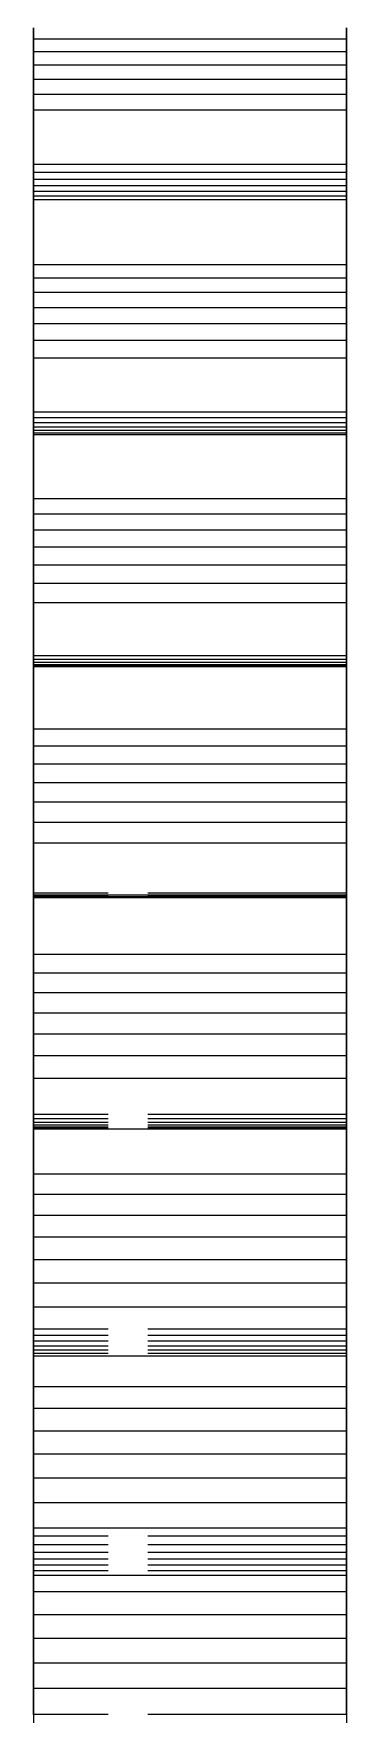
# Model space of a CAD drawing. Header units: millimetres. Extents: x -25 to 154, y -46 to 51.
# Drawn here: x 46 to 48, y -13.27 to -2.54 of the extents above; entities that cross this region are included whole.
import ezdxf

# ---------------------------------------------------------------- set-up
doc = ezdxf.new("R2010")
doc.units = ezdxf.units.MM
doc.linetypes.add('DASHED', pattern=[1.524, 1.27, -0.254])
doc.layers.add('HIDDEN', color=8, linetype='DASHED')
doc.layers.add('VISIBLE', color=7, linetype='CONTINUOUS')

msp = doc.modelspace()

# ---------------------------------------------------------------- linework, layer by layer
at = {"layer": 'HIDDEN'}
for points in [[(45.99936, -2.49843), (45.99936, -2.57241)], [(45.99936, -2.57241), (45.99936, -2.65233)], [(47.99936, -2.57241), (45.99936, -2.57241)], [(47.99936, -2.49843), (47.99936, -2.57241)], [(47.99936, -2.57241), (47.99936, -2.65233)], [(45.99936, -2.65233), (45.99936, -2.73779)], [(47.99936, -2.65233), (45.99936, -2.65233)], [(47.99936, -2.65233), (47.99936, -2.73779)], [(45.99936, -2.73779), (45.99936, -2.82849)], [(47.99936, -2.73779), (45.99936, -2.73779)], [(47.99936, -2.73779), (47.99936, -2.82849)], [(45.99936, -2.82849), (45.99936, -2.92417)], [(47.99936, -2.82849), (45.99936, -2.82849)], [(47.99936, -2.82849), (47.99936, -2.92417)], [(45.99936, -2.92417), (45.99936, -3.02463)], [(47.99936, -2.92417), (45.99936, -2.92417)], [(47.99936, -2.92417), (47.99936, -3.02463)], [(45.99936, -3.02463), (45.99936, -3.37297)], [(47.99936, -3.02463), (45.99936, -3.02463)], [(47.99936, -3.02463), (47.99936, -3.37297)], [(45.99936, -3.37297), (45.99936, -3.42327)], [(47.99936, -3.37297), (45.99936, -3.37297)], [(45.99936, -3.42327), (45.99936, -3.46873)], [(47.99936, -3.42327), (45.99936, -3.42327)], [(47.99936, -3.37297), (47.99936, -3.42327)], [(47.99936, -3.42327), (47.99936, -3.46873)], [(45.99936, -3.46873), (45.99936, -3.50917)], [(47.99936, -3.46873), (45.99936, -3.46873)], [(45.99936, -3.50917), (45.99936, -3.54435)], [(47.99936, -3.50917), (45.99936, -3.50917)], [(47.99936, -3.46873), (47.99936, -3.50917)], [(47.99936, -3.50917), (47.99936, -3.54435)], [(45.99936, -3.54435), (45.99936, -3.57398)], [(47.99936, -3.54435), (45.99936, -3.54435)], [(45.99936, -3.57398), (45.99936, -3.59766)], [(47.99936, -3.57398), (45.99936, -3.57398)], [(45.99936, -3.59766), (45.99936, -4.01159)], [(47.99936, -3.59766), (45.99936, -3.59766)], [(47.99936, -3.54435), (47.99936, -3.57398)], [(47.99936, -3.57398), (47.99936, -3.59766)], [(47.99936, -3.59766), (47.99936, -4.01159)], [(45.99936, -4.01159), (45.99936, -4.09746)], [(47.99936, -4.01159), (45.99936, -4.01159)], [(47.99936, -4.01159), (47.99936, -4.09746)], [(45.99936, -4.09746), (45.99936, -4.1892)], [(47.99936, -4.09746), (45.99936, -4.09746)], [(47.99936, -4.09746), (47.99936, -4.1892)], [(45.99936, -4.1892), (45.99936, -4.28642)], [(47.99936, -4.1892), (45.99936, -4.1892)], [(45.99936, -4.28642), (45.99936, -4.3888)], [(47.99936, -4.28642), (45.99936, -4.28642)], [(47.99936, -4.1892), (47.99936, -4.28642)], [(47.99936, -4.28642), (47.99936, -4.3888)], [(45.99936, -4.3888), (45.99936, -4.4961)], [(47.99936, -4.3888), (45.99936, -4.3888)], [(47.99936, -4.3888), (47.99936, -4.4961)], [(45.99936, -4.4961), (45.99936, -4.60812)], [(47.99936, -4.4961), (45.99936, -4.4961)], [(47.99936, -4.4961), (47.99936, -4.60812)], [(45.99936, -4.60812), (45.99936, -4.95255)], [(47.99936, -4.60812), (45.99936, -4.60812)], [(47.99936, -4.60812), (47.99936, -4.95255)], [(45.99936, -4.95255), (45.99936, -4.9896)], [(47.99936, -4.95255), (45.99936, -4.95255)], [(45.99936, -4.9896), (45.99936, -5.02186)], [(47.99936, -4.9896), (45.99936, -4.9896)], [(45.99936, -5.02186), (45.99936, -5.04914)], [(47.99936, -5.02186), (45.99936, -5.02186)], [(47.99936, -4.95255), (47.99936, -4.9896)], [(47.99936, -4.9896), (47.99936, -5.02186)], [(47.99936, -5.02186), (47.99936, -5.04914)], [(45.99936, -5.04914), (45.99936, -5.07121)], [(47.99936, -5.04914), (45.99936, -5.04914)], [(45.99936, -5.07121), (45.99936, -5.08779)], [(47.99936, -5.07121), (45.99936, -5.07121)], [(45.99936, -5.08779), (45.99936, -5.09849)], [(47.99936, -5.08779), (45.99936, -5.08779)], [(45.99936, -5.09849), (45.99936, -5.50683)], [(47.99936, -5.09849), (45.99936, -5.09849)], [(47.99936, -5.04914), (47.99936, -5.07121)], [(47.99936, -5.07121), (47.99936, -5.08779)], [(47.99936, -5.08779), (47.99936, -5.09849)], [(47.99936, -5.09849), (47.99936, -5.50683)], [(45.99936, -5.50683), (45.99936, -5.60421)], [(47.99936, -5.50683), (45.99936, -5.50683)], [(47.99936, -5.50683), (47.99936, -5.60421)], [(45.99936, -5.60421), (45.99936, -5.70736)], [(47.99936, -5.60421), (45.99936, -5.60421)], [(47.99936, -5.60421), (47.99936, -5.70736)], [(45.99936, -5.70736), (45.99936, -5.81589)], [(47.99936, -5.70736), (45.99936, -5.70736)], [(47.99936, -5.70736), (47.99936, -5.81589)], [(45.99936, -5.81589), (45.99936, -5.9295)], [(47.99936, -5.81589), (45.99936, -5.81589)], [(47.99936, -5.81589), (47.99936, -5.9295)], [(45.99936, -5.9295), (45.99936, -6.04795)], [(47.99936, -5.9295), (45.99936, -5.9295)], [(47.99936, -5.9295), (47.99936, -6.04795)], [(45.99936, -6.04795), (45.99936, -6.17103)], [(47.99936, -6.04795), (45.99936, -6.04795)], [(47.99936, -6.04795), (47.99936, -6.17103)], [(45.99936, -6.17103), (45.99936, -6.51001)], [(47.99936, -6.17103), (45.99936, -6.17103)], [(47.99936, -6.17103), (47.99936, -6.51001)], [(45.99936, -6.51001), (45.99936, -6.53365)], [(47.99936, -6.51001), (45.99936, -6.51001)], [(45.99936, -6.53365), (45.99936, -6.55256)], [(47.99936, -6.53365), (45.99936, -6.53365)], [(47.99936, -6.51001), (47.99936, -6.53365)], [(47.99936, -6.53365), (47.99936, -6.55256)], [(45.99936, -6.55256), (45.99936, -6.56656)], [(47.99936, -6.55256), (45.99936, -6.55256)], [(45.99936, -6.56656), (45.99936, -6.57543)], [(47.99936, -6.56656), (45.99936, -6.56656)], [(45.99936, -6.57543), (45.99936, -6.57888)], [(47.99936, -6.57543), (45.99936, -6.57543)], [(45.99936, -6.57656), (45.99936, -6.57888)], [(45.99936, -6.57888), (45.99936, -6.57656)], [(45.99936, -6.57656), (45.99936, -6.97748)], [(45.99936, -6.57888), (45.99936, -6.57656)], [(47.99936, -6.57656), (45.99936, -6.57656)], [(47.99936, -6.57656), (45.99936, -6.57656)], [(47.99936, -6.57888), (45.99936, -6.57888)], [(47.99936, -6.55256), (47.99936, -6.56656)], [(47.99936, -6.56656), (47.99936, -6.57543)], [(47.99936, -6.57543), (47.99936, -6.57888)], [(47.99936, -6.57656), (47.99936, -6.57888)], [(47.99936, -6.57888), (47.99936, -6.57656)], [(47.99936, -6.57656), (47.99936, -6.97748)], [(47.99936, -6.57888), (47.99936, -6.57656)], [(45.99936, -6.97748), (45.99936, -7.08592)], [(47.99936, -6.97748), (45.99936, -6.97748)], [(47.99936, -6.97748), (47.99936, -7.08592)], [(45.99936, -7.08592), (45.99936, -7.20002)], [(47.99936, -7.08592), (45.99936, -7.08592)], [(47.99936, -7.08592), (47.99936, -7.20002)], [(45.99936, -7.20002), (45.99936, -7.31939)], [(47.99936, -7.20002), (45.99936, -7.20002)], [(47.99936, -7.20002), (47.99936, -7.31939)], [(45.99936, -7.31939), (45.99936, -7.44373)], [(47.99936, -7.31939), (45.99936, -7.31939)], [(47.99936, -7.31939), (47.99936, -7.44373)], [(45.99936, -7.44373), (45.99936, -7.57279)], [(47.99936, -7.44373), (45.99936, -7.44373)], [(47.99936, -7.44373), (47.99936, -7.57279)], [(45.99936, -7.57279), (45.99936, -7.70637)], [(47.99936, -7.57279), (45.99936, -7.57279)], [(47.99936, -7.57279), (47.99936, -7.70637)], [(45.99936, -7.70637), (45.99936, -8.0384)], [(47.99936, -7.70637), (45.99936, -7.70637)], [(47.99936, -7.70637), (47.99936, -8.0384)], [(45.99936, -8.02524), (45.99936, -8.04059)], [(45.99936, -8.05465), (45.99936, -8.02524)], [(45.99936, -8.02524), (45.99936, -8.41697)], [(45.99936, -8.04059), (45.99936, -8.02524)], [(47.99936, -8.02524), (45.99936, -8.02524)], [(47.99936, -8.02524), (45.99936, -8.02524)], [(45.99936, -8.0384), (45.99936, -8.04852)], [(47.99936, -8.0384), (45.99936, -8.0384)], [(45.99936, -8.04059), (45.99936, -8.05027)], [(45.99936, -8.05027), (45.99936, -8.04059)], [(47.99936, -8.04059), (45.99936, -8.04059)], [(47.99936, -8.04059), (45.99936, -8.04059)], [(45.99936, -8.04852), (45.99936, -8.054)], [(47.99936, -8.04852), (45.99936, -8.04852)], [(47.99936, -8.02524), (47.99936, -8.04059)], [(47.99936, -8.05465), (47.99936, -8.02524)], [(47.99936, -8.02524), (47.99936, -8.41697)], [(47.99936, -8.04059), (47.99936, -8.02524)], [(47.99936, -8.0384), (47.99936, -8.04852)], [(47.99936, -8.04059), (47.99936, -8.05027)], [(47.99936, -8.05027), (47.99936, -8.04059)], [(47.99936, -8.04852), (47.99936, -8.054)], [(45.99936, -8.05027), (45.99936, -8.05465)], [(45.99936, -8.05465), (45.99936, -8.05027)], [(47.99936, -8.05027), (45.99936, -8.05027)], [(47.99936, -8.05027), (45.99936, -8.05027)], [(45.99936, -8.054), (45.99936, -8.05465)], [(47.99936, -8.054), (45.99936, -8.054)], [(47.99936, -8.05465), (45.99936, -8.05465)], [(47.99936, -8.05027), (47.99936, -8.05465)], [(47.99936, -8.05465), (47.99936, -8.05027)], [(47.99936, -8.054), (47.99936, -8.05465)], [(45.99936, -8.41697), (45.99936, -8.53599)], [(47.99936, -8.41697), (45.99936, -8.41697)], [(47.99936, -8.41697), (47.99936, -8.53599)], [(45.99936, -8.53599), (45.99936, -8.66054)], [(47.99936, -8.53599), (45.99936, -8.53599)], [(47.99936, -8.53599), (47.99936, -8.66054)], [(45.99936, -8.66054), (45.99936, -8.79021)], [(47.99936, -8.66054), (45.99936, -8.66054)], [(47.99936, -8.66054), (47.99936, -8.79021)], [(45.99936, -8.79021), (45.99936, -8.92471)], [(47.99936, -8.79021), (45.99936, -8.79021)], [(47.99936, -8.79021), (47.99936, -8.92471)], [(45.99936, -8.92471), (45.99936, -9.06381)], [(47.99936, -8.92471), (45.99936, -8.92471)], [(47.99936, -8.92471), (47.99936, -9.06381)], [(45.99936, -9.06381), (45.99936, -9.2073)], [(47.99936, -9.06381), (45.99936, -9.06381)], [(47.99936, -9.06381), (47.99936, -9.2073)], [(45.99936, -9.2073), (45.99936, -9.53088)], [(47.99936, -9.2073), (45.99936, -9.2073)], [(47.99936, -9.2073), (47.99936, -9.53088)], [(45.99936, -9.43809), (45.99936, -9.46639)], [(45.99936, -9.53088), (45.99936, -9.43809)], [(45.99936, -9.43809), (45.99936, -9.81886)], [(45.99936, -9.46639), (45.99936, -9.43809)], [(47.99936, -9.43809), (45.99936, -9.43809)], [(47.99936, -9.43809), (45.99936, -9.43809)], [(47.99936, -9.43809), (47.99936, -9.46639)], [(47.99936, -9.53088), (47.99936, -9.43809)], [(47.99936, -9.43809), (47.99936, -9.81886)], [(47.99936, -9.46639), (47.99936, -9.43809)], [(45.99936, -9.46639), (45.99936, -9.48917)], [(45.99936, -9.48917), (45.99936, -9.46639)], [(47.99936, -9.46639), (45.99936, -9.46639)], [(47.99936, -9.46639), (45.99936, -9.46639)], [(45.99936, -9.48917), (45.99936, -9.50677)], [(45.99936, -9.50677), (45.99936, -9.48917)], [(47.99936, -9.48917), (45.99936, -9.48917)], [(47.99936, -9.48917), (45.99936, -9.48917)], [(45.99936, -9.50677), (45.99936, -9.51946)], [(45.99936, -9.51946), (45.99936, -9.50677)], [(47.99936, -9.50677), (45.99936, -9.50677)], [(47.99936, -9.50677), (45.99936, -9.50677)], [(45.99936, -9.51946), (45.99936, -9.52744)], [(45.99936, -9.52744), (45.99936, -9.51946)], [(47.99936, -9.51946), (45.99936, -9.51946)], [(47.99936, -9.51946), (45.99936, -9.51946)], [(45.99936, -9.52744), (45.99936, -9.53088)], [(45.99936, -9.53088), (45.99936, -9.52744)], [(47.99936, -9.52744), (45.99936, -9.52744)], [(47.99936, -9.52744), (45.99936, -9.52744)], [(47.99936, -9.53088), (45.99936, -9.53088)], [(47.99936, -9.46639), (47.99936, -9.48917)], [(47.99936, -9.48917), (47.99936, -9.46639)], [(47.99936, -9.48917), (47.99936, -9.50677)], [(47.99936, -9.50677), (47.99936, -9.48917)], [(47.99936, -9.50677), (47.99936, -9.51946)], [(47.99936, -9.51946), (47.99936, -9.50677)], [(47.99936, -9.51946), (47.99936, -9.52744)], [(47.99936, -9.52744), (47.99936, -9.51946)], [(47.99936, -9.52744), (47.99936, -9.53088)], [(47.99936, -9.53088), (47.99936, -9.52744)], [(45.99936, -9.81886), (45.99936, -9.94794)], [(47.99936, -9.81886), (45.99936, -9.81886)], [(47.99936, -9.81886), (47.99936, -9.94794)], [(45.99936, -9.94794), (45.99936, -10.08237)], [(47.99936, -9.94794), (45.99936, -9.94794)], [(47.99936, -9.94794), (47.99936, -10.08237)], [(45.99936, -10.08237), (45.99936, -10.22176)], [(47.99936, -10.08237), (45.99936, -10.08237)], [(47.99936, -10.08237), (47.99936, -10.22176)], [(45.99936, -10.22176), (45.99936, -10.36583)], [(47.99936, -10.22176), (45.99936, -10.22176)], [(47.99936, -10.22176), (47.99936, -10.36583)], [(45.99936, -10.36583), (45.99936, -10.51434)], [(47.99936, -10.36583), (45.99936, -10.36583)], [(47.99936, -10.36583), (47.99936, -10.51434)], [(45.99936, -10.51434), (45.99936, -10.66711)], [(47.99936, -10.51434), (45.99936, -10.51434)], [(47.99936, -10.51434), (47.99936, -10.66711)], [(45.99936, -10.66711), (45.99936, -10.9808)], [(47.99936, -10.66711), (45.99936, -10.66711)], [(47.99936, -10.66711), (47.99936, -10.9808)], [(45.99936, -10.80878), (45.99936, -10.84991)], [(45.99936, -10.9808), (45.99936, -10.80878)], [(45.99936, -10.80878), (45.99936, -11.17691)], [(45.99936, -10.84991), (45.99936, -10.80878)], [(47.99936, -10.80878), (45.99936, -10.80878)], [(47.99936, -10.80878), (45.99936, -10.80878)], [(47.99936, -10.80878), (47.99936, -10.84991)], [(47.99936, -10.9808), (47.99936, -10.80878)], [(47.99936, -10.80878), (47.99936, -11.17691)], [(47.99936, -10.84991), (47.99936, -10.80878)], [(45.99936, -10.84991), (45.99936, -10.88568)], [(45.99936, -10.88568), (45.99936, -10.84991)], [(47.99936, -10.84991), (45.99936, -10.84991)], [(47.99936, -10.84991), (45.99936, -10.84991)], [(45.99936, -10.88568), (45.99936, -10.91643)], [(45.99936, -10.91643), (45.99936, -10.88568)], [(47.99936, -10.88568), (45.99936, -10.88568)], [(47.99936, -10.88568), (45.99936, -10.88568)], [(45.99936, -10.91643), (45.99936, -10.94241)], [(45.99936, -10.94241), (45.99936, -10.91643)], [(47.99936, -10.91643), (45.99936, -10.91643)], [(47.99936, -10.91643), (45.99936, -10.91643)], [(45.99936, -10.94241), (45.99936, -10.96381)], [(45.99936, -10.96381), (45.99936, -10.94241)], [(47.99936, -10.94241), (45.99936, -10.94241)], [(47.99936, -10.94241), (45.99936, -10.94241)], [(47.99936, -10.84991), (47.99936, -10.88568)], [(47.99936, -10.88568), (47.99936, -10.84991)], [(47.99936, -10.88568), (47.99936, -10.91643)], [(47.99936, -10.91643), (47.99936, -10.88568)], [(47.99936, -10.91643), (47.99936, -10.94241)], [(47.99936, -10.94241), (47.99936, -10.91643)], [(47.99936, -10.94241), (47.99936, -10.96381)], [(47.99936, -10.96381), (47.99936, -10.94241)], [(45.99936, -10.96381), (45.99936, -10.9808)], [(45.99936, -10.9808), (45.99936, -10.96381)], [(47.99936, -10.96381), (45.99936, -10.96381)], [(47.99936, -10.96381), (45.99936, -10.96381)], [(47.99936, -10.9808), (45.99936, -10.9808)], [(47.99936, -10.96381), (47.99936, -10.9808)], [(47.99936, -10.9808), (47.99936, -10.96381)], [(45.99936, -11.17691), (45.99936, -11.31546)], [(47.99936, -11.17691), (45.99936, -11.17691)], [(47.99936, -11.17691), (47.99936, -11.31546)], [(45.99936, -11.31546), (45.99936, -11.45917)], [(47.99936, -11.31546), (45.99936, -11.31546)], [(47.99936, -11.31546), (47.99936, -11.45917)], [(45.99936, -11.45917), (45.99936, -11.60766)], [(47.99936, -11.45917), (45.99936, -11.45917)], [(47.99936, -11.45917), (47.99936, -11.60766)], [(45.99936, -11.60766), (45.99936, -11.76065)], [(47.99936, -11.60766), (45.99936, -11.60766)], [(47.99936, -11.60766), (47.99936, -11.76065)], [(45.99936, -11.76065), (45.99936, -11.91792)], [(47.99936, -11.76065), (45.99936, -11.76065)], [(47.99936, -11.76065), (47.99936, -11.91792)], [(45.99936, -11.91792), (45.99936, -12.07927)], [(47.99936, -11.91792), (45.99936, -11.91792)], [(47.99936, -11.91792), (47.99936, -12.07927)], [(45.99936, -12.07927), (45.99936, -12.38167)], [(47.99936, -12.07927), (45.99936, -12.07927)], [(47.99936, -12.07927), (47.99936, -12.38167)], [(45.99936, -12.1312), (45.99936, -12.18497)], [(45.99936, -12.38167), (45.99936, -12.1312)], [(45.99936, -12.1312), (45.99936, -12.48503)], [(45.99936, -12.18497), (45.99936, -12.1312)], [(47.99936, -12.1312), (45.99936, -12.1312)], [(47.99936, -12.1312), (45.99936, -12.1312)], [(45.99936, -12.18497), (45.99936, -12.23357)], [(45.99936, -12.23357), (45.99936, -12.18497)], [(47.99936, -12.18497), (45.99936, -12.18497)], [(47.99936, -12.18497), (45.99936, -12.18497)], [(45.99936, -12.23357), (45.99936, -12.27733)], [(45.99936, -12.27733), (45.99936, -12.23357)], [(47.99936, -12.23357), (45.99936, -12.23357)], [(47.99936, -12.23357), (45.99936, -12.23357)], [(47.99936, -12.1312), (47.99936, -12.18497)], [(47.99936, -12.38167), (47.99936, -12.1312)], [(47.99936, -12.1312), (47.99936, -12.48503)], [(47.99936, -12.18497), (47.99936, -12.1312)], [(47.99936, -12.18497), (47.99936, -12.23357)], [(47.99936, -12.23357), (47.99936, -12.18497)], [(47.99936, -12.23357), (47.99936, -12.27733)], [(47.99936, -12.27733), (47.99936, -12.23357)], [(45.99936, -12.27733), (45.99936, -12.31648)], [(45.99936, -12.31648), (45.99936, -12.27733)], [(47.99936, -12.27733), (45.99936, -12.27733)], [(47.99936, -12.27733), (45.99936, -12.27733)], [(45.99936, -12.31648), (45.99936, -12.35121)], [(45.99936, -12.35121), (45.99936, -12.31648)], [(47.99936, -12.31648), (45.99936, -12.31648)], [(47.99936, -12.31648), (45.99936, -12.31648)], [(47.99936, -12.27733), (47.99936, -12.31648)], [(47.99936, -12.31648), (47.99936, -12.27733)], [(47.99936, -12.31648), (47.99936, -12.35121)], [(47.99936, -12.35121), (47.99936, -12.31648)], [(45.99936, -12.35121), (45.99936, -12.38167)], [(45.99936, -12.38167), (45.99936, -12.35121)], [(47.99936, -12.35121), (45.99936, -12.35121)], [(47.99936, -12.35121), (45.99936, -12.35121)], [(47.99936, -12.38167), (45.99936, -12.38167)], [(47.99936, -12.35121), (47.99936, -12.38167)], [(47.99936, -12.38167), (47.99936, -12.35121)], [(45.99936, -12.48503), (45.99936, -12.63244)], [(47.99936, -12.48503), (45.99936, -12.48503)], [(47.99936, -12.48503), (47.99936, -12.63244)], [(45.99936, -12.63244), (45.99936, -12.78479)], [(47.99936, -12.63244), (45.99936, -12.63244)], [(47.99936, -12.63244), (47.99936, -12.78479)], [(45.99936, -12.78479), (45.99936, -12.94172)], [(47.99936, -12.78479), (45.99936, -12.78479)], [(47.99936, -12.78479), (47.99936, -12.94172)], [(45.99936, -12.94172), (45.99936, -13.10295)], [(47.99936, -12.94172), (45.99936, -12.94172)], [(47.99936, -12.94172), (47.99936, -13.10295)], [(45.99936, -13.10295), (45.99936, -13.26827)], [(47.99936, -13.10295), (45.99936, -13.10295)], [(47.99936, -13.10295), (47.99936, -13.26827)], [(45.99936, -13.26827), (45.99936, -13.43748)], [(47.99936, -13.26827), (45.99936, -13.26827)], [(47.99936, -13.26827), (47.99936, -13.43748)]]:
    msp.add_lwpolyline(points, dxfattribs=at)
at = {"layer": 'VISIBLE'}
for points in [[(45.99936, -2.57241), (45.99936, -2.49843)], [(45.99936, -2.65233), (45.99936, -2.57241)], [(47.99936, -2.57241), (45.99936, -2.57241)], [(47.99936, -2.57241), (47.99936, -2.49843)], [(47.99936, -2.65233), (47.99936, -2.57241)], [(45.99936, -2.73779), (45.99936, -2.65233)], [(47.99936, -2.65233), (45.99936, -2.65233)], [(47.99936, -2.73779), (47.99936, -2.65233)], [(45.99936, -2.82849), (45.99936, -2.73779)], [(47.99936, -2.73779), (45.99936, -2.73779)], [(47.99936, -2.82849), (47.99936, -2.73779)], [(45.99936, -2.92417), (45.99936, -2.82849)], [(47.99936, -2.82849), (45.99936, -2.82849)], [(47.99936, -2.92417), (47.99936, -2.82849)], [(45.99936, -3.02463), (45.99936, -2.92417)], [(47.99936, -2.92417), (45.99936, -2.92417)], [(47.99936, -3.02463), (47.99936, -2.92417)], [(45.99936, -3.37297), (45.99936, -3.02463)], [(47.99936, -3.02463), (45.99936, -3.02463)], [(47.99936, -3.37297), (47.99936, -3.02463)], [(45.99936, -3.42327), (45.99936, -3.37297)], [(47.99936, -3.37297), (45.99936, -3.37297)], [(45.99936, -3.46873), (45.99936, -3.42327)], [(47.99936, -3.42327), (45.99936, -3.42327)], [(47.99936, -3.42327), (47.99936, -3.37297)], [(47.99936, -3.46873), (47.99936, -3.42327)], [(45.99936, -3.50917), (45.99936, -3.46873)], [(47.99936, -3.46873), (45.99936, -3.46873)], [(45.99936, -3.54435), (45.99936, -3.50917)], [(47.99936, -3.50917), (45.99936, -3.50917)], [(47.99936, -3.50917), (47.99936, -3.46873)], [(47.99936, -3.54435), (47.99936, -3.50917)], [(45.99936, -3.57398), (45.99936, -3.54435)], [(47.99936, -3.54435), (45.99936, -3.54435)], [(45.99936, -3.59766), (45.99936, -3.57398)], [(47.99936, -3.57398), (45.99936, -3.57398)], [(45.99936, -4.01159), (45.99936, -3.59766)], [(47.99936, -3.59766), (45.99936, -3.59766)], [(47.99936, -3.57398), (47.99936, -3.54435)], [(47.99936, -3.59766), (47.99936, -3.57398)], [(47.99936, -4.01159), (47.99936, -3.59766)], [(45.99936, -4.09746), (45.99936, -4.01159)], [(47.99936, -4.01159), (45.99936, -4.01159)], [(47.99936, -4.09746), (47.99936, -4.01159)], [(45.99936, -4.1892), (45.99936, -4.09746)], [(47.99936, -4.09746), (45.99936, -4.09746)], [(47.99936, -4.1892), (47.99936, -4.09746)], [(45.99936, -4.28642), (45.99936, -4.1892)], [(47.99936, -4.1892), (45.99936, -4.1892)], [(45.99936, -4.3888), (45.99936, -4.28642)], [(47.99936, -4.28642), (45.99936, -4.28642)], [(47.99936, -4.28642), (47.99936, -4.1892)], [(47.99936, -4.3888), (47.99936, -4.28642)], [(45.99936, -4.4961), (45.99936, -4.3888)], [(47.99936, -4.3888), (45.99936, -4.3888)], [(47.99936, -4.4961), (47.99936, -4.3888)], [(45.99936, -4.60812), (45.99936, -4.4961)], [(47.99936, -4.4961), (45.99936, -4.4961)], [(47.99936, -4.60812), (47.99936, -4.4961)], [(45.99936, -4.95255), (45.99936, -4.60812)], [(47.99936, -4.60812), (45.99936, -4.60812)], [(47.99936, -4.95255), (47.99936, -4.60812)], [(45.99936, -4.9896), (45.99936, -4.95255)], [(47.99936, -4.95255), (45.99936, -4.95255)], [(45.99936, -5.02186), (45.99936, -4.9896)], [(47.99936, -4.9896), (45.99936, -4.9896)], [(45.99936, -5.04914), (45.99936, -5.02186)], [(47.99936, -5.02186), (45.99936, -5.02186)], [(47.99936, -4.9896), (47.99936, -4.95255)], [(47.99936, -5.02186), (47.99936, -4.9896)], [(47.99936, -5.04914), (47.99936, -5.02186)], [(45.99936, -5.07121), (45.99936, -5.04914)], [(47.99936, -5.04914), (45.99936, -5.04914)], [(45.99936, -5.08779), (45.99936, -5.07121)], [(47.99936, -5.07121), (45.99936, -5.07121)], [(45.99936, -5.09849), (45.99936, -5.08779)], [(47.99936, -5.08779), (45.99936, -5.08779)], [(45.99936, -5.50683), (45.99936, -5.09849)], [(47.99936, -5.09849), (45.99936, -5.09849)], [(47.99936, -5.07121), (47.99936, -5.04914)], [(47.99936, -5.08779), (47.99936, -5.07121)], [(47.99936, -5.09849), (47.99936, -5.08779)], [(47.99936, -5.50683), (47.99936, -5.09849)], [(45.99936, -5.60421), (45.99936, -5.50683)], [(47.99936, -5.50683), (45.99936, -5.50683)], [(47.99936, -5.60421), (47.99936, -5.50683)], [(45.99936, -5.70736), (45.99936, -5.60421)], [(47.99936, -5.60421), (45.99936, -5.60421)], [(47.99936, -5.70736), (47.99936, -5.60421)], [(45.99936, -5.81589), (45.99936, -5.70736)], [(47.99936, -5.70736), (45.99936, -5.70736)], [(47.99936, -5.81589), (47.99936, -5.70736)], [(45.99936, -5.9295), (45.99936, -5.81589)], [(47.99936, -5.81589), (45.99936, -5.81589)], [(47.99936, -5.9295), (47.99936, -5.81589)], [(45.99936, -6.04795), (45.99936, -5.9295)], [(47.99936, -5.9295), (45.99936, -5.9295)], [(47.99936, -6.04795), (47.99936, -5.9295)], [(45.99936, -6.17103), (45.99936, -6.04795)], [(47.99936, -6.04795), (45.99936, -6.04795)], [(47.99936, -6.17103), (47.99936, -6.04795)], [(45.99936, -6.51001), (45.99936, -6.17103)], [(47.99936, -6.17103), (45.99936, -6.17103)], [(47.99936, -6.51001), (47.99936, -6.17103)], [(45.99936, -6.53365), (45.99936, -6.51001)], [(47.99936, -6.51001), (45.99936, -6.51001)], [(45.99936, -6.55256), (45.99936, -6.53365)], [(47.99936, -6.53365), (45.99936, -6.53365)], [(47.99936, -6.53365), (47.99936, -6.51001)], [(47.99936, -6.55256), (47.99936, -6.53365)], [(45.99936, -6.56656), (45.99936, -6.55256)], [(47.99936, -6.55256), (45.99936, -6.55256)], [(45.99936, -6.57543), (45.99936, -6.56656)], [(47.99936, -6.56656), (45.99936, -6.56656)], [(45.99936, -6.57888), (45.99936, -6.57543)], [(47.99936, -6.57543), (45.99936, -6.57543)], [(45.99936, -6.97748), (45.99936, -6.57888)], [(47.99936, -6.57888), (45.99936, -6.57888)], [(47.99936, -6.56656), (47.99936, -6.55256)], [(47.99936, -6.57543), (47.99936, -6.56656)], [(47.99936, -6.57888), (47.99936, -6.57543)], [(47.99936, -6.97748), (47.99936, -6.57888)], [(45.99936, -7.08592), (45.99936, -6.97748)], [(47.99936, -6.97748), (45.99936, -6.97748)], [(47.99936, -7.08592), (47.99936, -6.97748)], [(45.99936, -7.20002), (45.99936, -7.08592)], [(47.99936, -7.08592), (45.99936, -7.08592)], [(47.99936, -7.20002), (47.99936, -7.08592)], [(45.99936, -7.31939), (45.99936, -7.20002)], [(47.99936, -7.20002), (45.99936, -7.20002)], [(47.99936, -7.31939), (47.99936, -7.20002)], [(45.99936, -7.44373), (45.99936, -7.31939)], [(47.99936, -7.31939), (45.99936, -7.31939)], [(47.99936, -7.44373), (47.99936, -7.31939)], [(45.99936, -7.57279), (45.99936, -7.44373)], [(47.99936, -7.44373), (45.99936, -7.44373)], [(47.99936, -7.57279), (47.99936, -7.44373)], [(45.99936, -7.70637), (45.99936, -7.57279)], [(47.99936, -7.57279), (45.99936, -7.57279)], [(47.99936, -7.70637), (47.99936, -7.57279)], [(45.99936, -8.0384), (45.99936, -7.70637)], [(47.99936, -7.70637), (45.99936, -7.70637)], [(47.99936, -8.0384), (47.99936, -7.70637)], [(45.99936, -8.04852), (45.99936, -8.0384)], [(47.99936, -8.0384), (45.99936, -8.0384)], [(45.99936, -8.054), (45.99936, -8.04852)], [(47.99936, -8.04852), (45.99936, -8.04852)], [(47.99936, -8.04852), (47.99936, -8.0384)], [(47.99936, -8.054), (47.99936, -8.04852)], [(45.99936, -8.05465), (45.99936, -8.054)], [(47.99936, -8.054), (45.99936, -8.054)], [(45.99936, -8.41697), (45.99936, -8.05465)], [(47.99936, -8.05465), (45.99936, -8.05465)], [(47.99936, -8.05465), (47.99936, -8.054)], [(47.99936, -8.41697), (47.99936, -8.05465)], [(45.99936, -8.53599), (45.99936, -8.41697)], [(47.99936, -8.41697), (45.99936, -8.41697)], [(47.99936, -8.53599), (47.99936, -8.41697)], [(45.99936, -8.66054), (45.99936, -8.53599)], [(47.99936, -8.53599), (45.99936, -8.53599)], [(47.99936, -8.66054), (47.99936, -8.53599)], [(45.99936, -8.79021), (45.99936, -8.66054)], [(47.99936, -8.66054), (45.99936, -8.66054)], [(47.99936, -8.79021), (47.99936, -8.66054)], [(45.99936, -8.92471), (45.99936, -8.79021)], [(47.99936, -8.79021), (45.99936, -8.79021)], [(47.99936, -8.92471), (47.99936, -8.79021)], [(45.99936, -9.06381), (45.99936, -8.92471)], [(47.99936, -8.92471), (45.99936, -8.92471)], [(47.99936, -9.06381), (47.99936, -8.92471)], [(45.99936, -9.2073), (45.99936, -9.06381)], [(47.99936, -9.06381), (45.99936, -9.06381)], [(47.99936, -9.2073), (47.99936, -9.06381)], [(45.99936, -9.53088), (45.99936, -9.2073)], [(47.99936, -9.2073), (45.99936, -9.2073)], [(47.99936, -9.53088), (47.99936, -9.2073)], [(45.99936, -9.81886), (45.99936, -9.53088)], [(47.99936, -9.53088), (45.99936, -9.53088)], [(47.99936, -9.81886), (47.99936, -9.53088)], [(45.99936, -9.94794), (45.99936, -9.81886)], [(47.99936, -9.81886), (45.99936, -9.81886)], [(47.99936, -9.94794), (47.99936, -9.81886)], [(45.99936, -10.08237), (45.99936, -9.94794)], [(47.99936, -9.94794), (45.99936, -9.94794)], [(47.99936, -10.08237), (47.99936, -9.94794)], [(45.99936, -10.22176), (45.99936, -10.08237)], [(47.99936, -10.08237), (45.99936, -10.08237)], [(47.99936, -10.22176), (47.99936, -10.08237)], [(45.99936, -10.36583), (45.99936, -10.22176)], [(47.99936, -10.22176), (45.99936, -10.22176)], [(47.99936, -10.36583), (47.99936, -10.22176)], [(45.99936, -10.51434), (45.99936, -10.36583)], [(47.99936, -10.36583), (45.99936, -10.36583)], [(47.99936, -10.51434), (47.99936, -10.36583)], [(45.99936, -10.66711), (45.99936, -10.51434)], [(47.99936, -10.51434), (45.99936, -10.51434)], [(47.99936, -10.66711), (47.99936, -10.51434)], [(45.99936, -10.9808), (45.99936, -10.66711)], [(47.99936, -10.66711), (45.99936, -10.66711)], [(47.99936, -10.9808), (47.99936, -10.66711)], [(45.99936, -11.17691), (45.99936, -10.9808)], [(47.99936, -10.9808), (45.99936, -10.9808)], [(47.99936, -11.17691), (47.99936, -10.9808)], [(45.99936, -11.31546), (45.99936, -11.17691)], [(47.99936, -11.17691), (45.99936, -11.17691)], [(47.99936, -11.31546), (47.99936, -11.17691)], [(45.99936, -11.45917), (45.99936, -11.31546)], [(47.99936, -11.31546), (45.99936, -11.31546)], [(47.99936, -11.45917), (47.99936, -11.31546)], [(45.99936, -11.60766), (45.99936, -11.45917)], [(47.99936, -11.45917), (45.99936, -11.45917)], [(47.99936, -11.60766), (47.99936, -11.45917)], [(45.99936, -11.76065), (45.99936, -11.60766)], [(47.99936, -11.60766), (45.99936, -11.60766)], [(47.99936, -11.76065), (47.99936, -11.60766)], [(45.99936, -11.91792), (45.99936, -11.76065)], [(47.99936, -11.76065), (45.99936, -11.76065)], [(47.99936, -11.91792), (47.99936, -11.76065)], [(45.99936, -12.07927), (45.99936, -11.91792)], [(47.99936, -11.91792), (45.99936, -11.91792)], [(47.99936, -12.07927), (47.99936, -11.91792)], [(45.99936, -12.38167), (45.99936, -12.07927)], [(47.99936, -12.07927), (45.99936, -12.07927)], [(47.99936, -12.38167), (47.99936, -12.07927)], [(45.99936, -12.48503), (45.99936, -12.38167)], [(47.99936, -12.38167), (45.99936, -12.38167)], [(47.99936, -12.48503), (47.99936, -12.38167)], [(45.99936, -12.63244), (45.99936, -12.48503)], [(47.99936, -12.48503), (45.99936, -12.48503)], [(47.99936, -12.63244), (47.99936, -12.48503)], [(45.99936, -12.78479), (45.99936, -12.63244)], [(47.99936, -12.63244), (45.99936, -12.63244)], [(47.99936, -12.78479), (47.99936, -12.63244)], [(45.99936, -12.94172), (45.99936, -12.78479)], [(47.99936, -12.78479), (45.99936, -12.78479)], [(47.99936, -12.94172), (47.99936, -12.78479)], [(45.99936, -13.10295), (45.99936, -12.94172)], [(47.99936, -12.94172), (45.99936, -12.94172)], [(47.99936, -13.10295), (47.99936, -12.94172)], [(45.99936, -13.26827), (45.99936, -13.10295)], [(47.99936, -13.10295), (45.99936, -13.10295)], [(47.99936, -13.26827), (47.99936, -13.10295)]]:
    msp.add_lwpolyline(points, dxfattribs=at)

doc.saveas('drawing.dxf')
